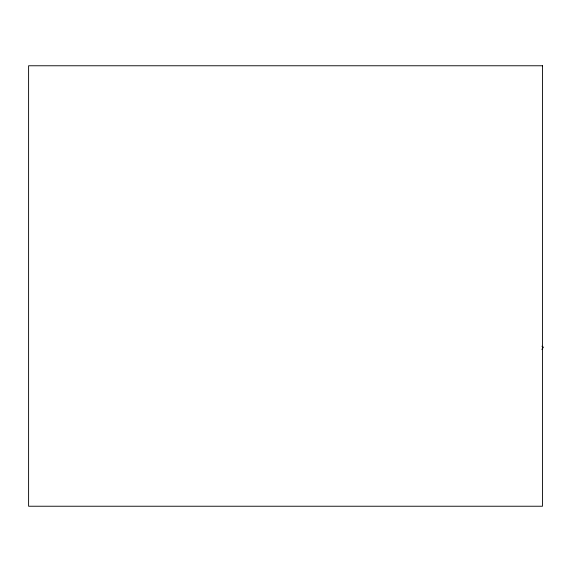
<?xml version="1.0" encoding="UTF-8"?>
<svg xmlns="http://www.w3.org/2000/svg" width="572" height="572" viewBox="0 0 572 572"><rect width="100%" height="100%" fill="white"/><g stroke="black" fill="none" stroke-linecap="round" stroke-linejoin="round"><path stroke-width="0.86" d="M541.856 349.399L543.4 347.233L541.949 346.196M542.485 65.766L28.6 65.766L28.6 506.234L542.485 506.234L542.485 65.766"/></g></svg>
